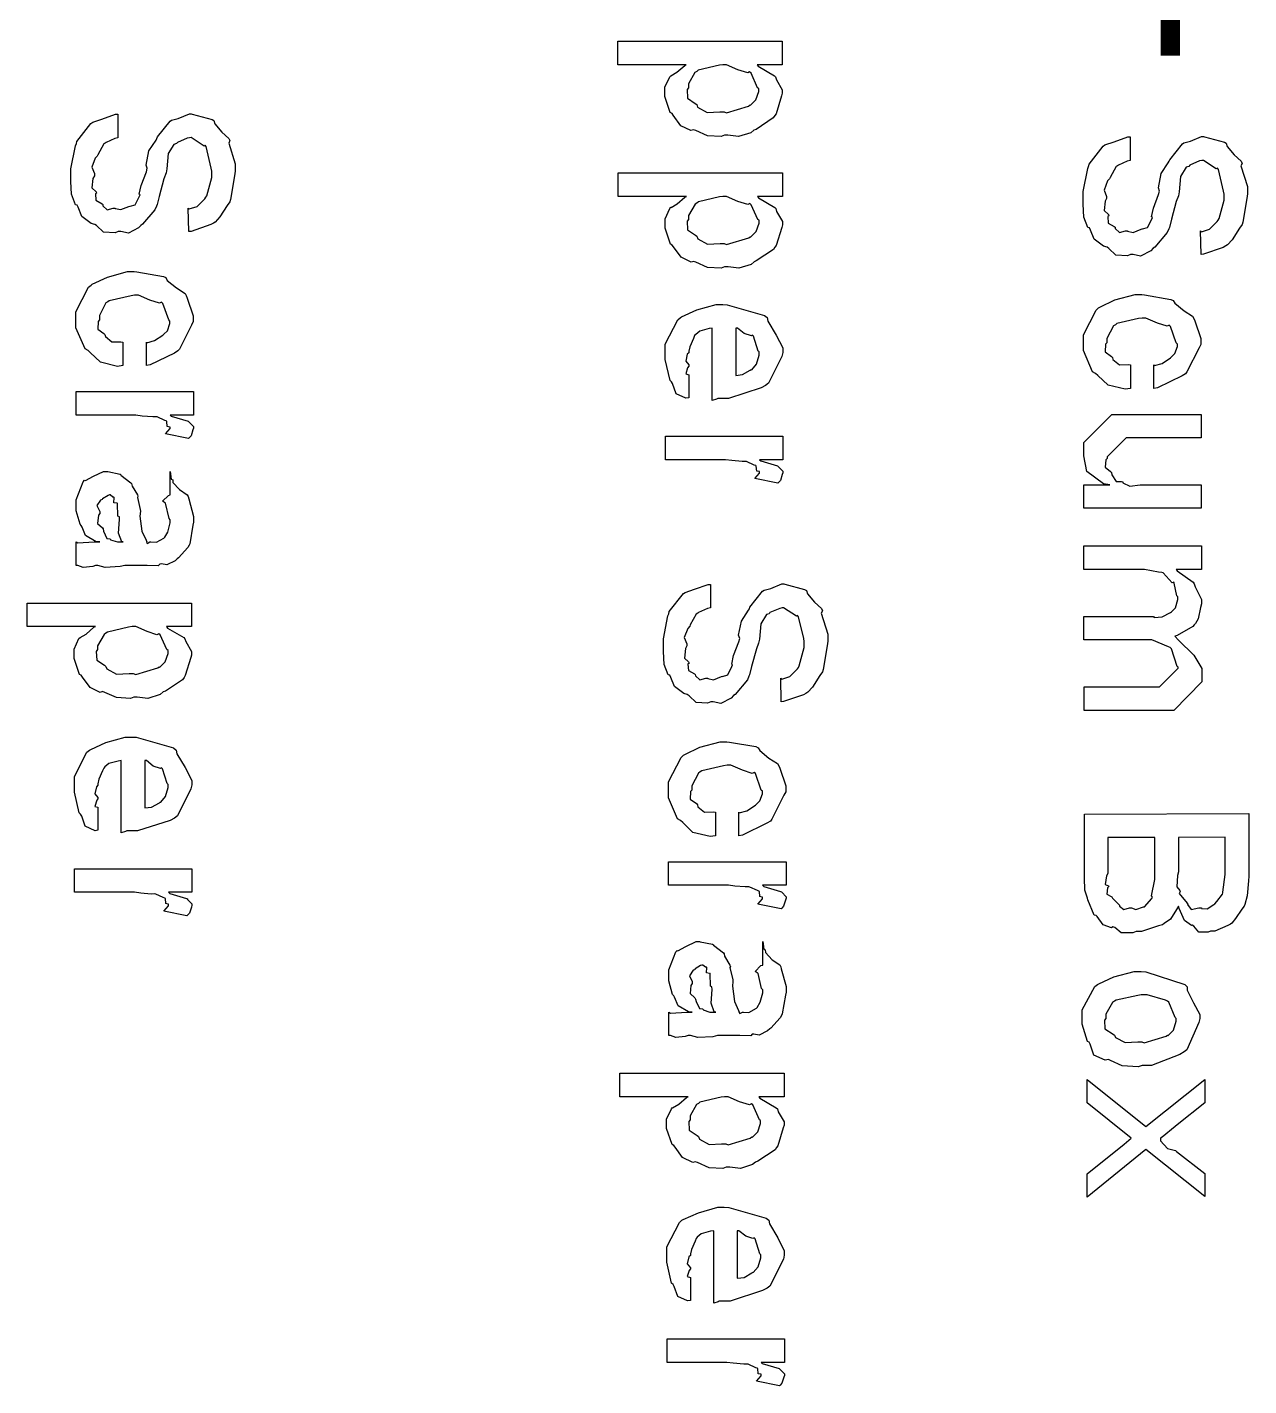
# Model space of a CAD drawing. Extents: x 0.1 to 11.6, y 0.3 to 16.2.
# Drawn here: x 8.013 to 8.646, y 8.413 to 9.116 of the extents above; entities that cross this region are included whole.
import ezdxf

# ---------------------------------------------------------------- set-up
doc = ezdxf.new("R2010")
doc.units = 0
doc.header["$MEASUREMENT"] = 0

msp = doc.modelspace()

# ---------------------------------------------------------------- linework, layer by layer
at = {"color": 0, "const_width": 0.01}
msp.add_lwpolyline([(8.60499, 9.23503), (8.60499, 9.10167)], dxfattribs=at)
at = {"color": 0}
for points in [[(8.31917, 9.10906), (8.40424, 9.10906), (8.40424, 9.0969), (8.39122, 9.0969), (8.39176, 9.09614), (8.40022, 9.09119), (8.40076, 9.0906), (8.40121, 9.08914), (8.40424, 9.08393), (8.40424, 9.08214), (8.40381, 9.08083), (8.40099, 9.0715), (8.40033, 9.07064), (8.39957, 9.06939), (8.39068, 9.06347), (8.38949, 9.06304), (8.38797, 9.06174), (8.38162, 9.05974), (8.37608, 9.06044), (8.37429, 9.06044), (8.37256, 9.05974), (8.36546, 9.06011), (8.35943, 9.06282), (8.35824, 9.06326), (8.35699, 9.06282), (8.35172, 9.06537), (8.34782, 9.07081), (8.34717, 9.07172), (8.34625, 9.07215), (8.34347, 9.08046), (8.34347, 9.08322), (8.34347, 9.08524), (8.34597, 9.09065), (8.34651, 9.09125), (8.34657, 9.09119), (8.34972, 9.09299), (8.35374, 9.09657), (8.35454, 9.0969), (8.31917, 9.0969), (8.31917, 9.10906)], [(8.37343, 9.0969), (8.37169, 9.09662), (8.36068, 9.09403), (8.35997, 9.09343), (8.359, 9.09289), (8.35562, 9.08697), (8.35562, 9.08496), (8.35493, 9.0841), (8.35514, 9.07954), (8.35921, 9.07687), (8.35997, 9.07628), (8.3604, 9.07497), (8.3654, 9.07221), (8.3719, 9.0726), (8.37408, 9.0726), (8.37532, 9.07206), (8.38678, 9.07553), (8.38753, 9.07607), (8.38786, 9.0759), (8.39063, 9.07867), (8.39208, 9.08307), (8.39208, 9.08453), (8.39149, 9.08496), (8.38807, 9.09261), (8.38732, 9.09321), (8.38633, 9.09272), (8.38118, 9.09429), (8.37532, 9.0969), (8.37343, 9.0969)], [(8.06039, 9.07129), (8.06039, 9.05914), (8.05886, 9.05876), (8.05431, 9.05669), (8.05388, 9.05632), (8.05311, 9.05593), (8.04997, 9.05035), (8.04975, 9.04958), (8.04867, 9.0485), (8.04688, 9.04383), (8.04824, 9.04053), (8.04824, 9.03939), (8.04747, 9.03808), (8.04693, 9.03315), (8.0491, 9.03114), (8.04932, 9.03049), (8.04878, 9.03006), (8.04899, 9.02675), (8.05219, 9.02496), (8.05257, 9.02463), (8.05263, 9.02393), (8.0549, 9.02186), (8.058, 9.02268), (8.05908, 9.02268), (8.05908, 9.02257), (8.06196, 9.02192), (8.06614, 9.0236), (8.06668, 9.02376), (8.06674, 9.02365), (8.06933, 9.02447), (8.07156, 9.02881), (8.07189, 9.02963), (8.0714, 9.03), (8.07243, 9.0344), (8.07514, 9.04156), (8.07557, 9.04329), (8.07497, 9.04497), (8.0765, 9.05231), (8.08014, 9.05794), (8.08057, 9.05871), (8.08083, 9.05951), (8.0874, 9.06771), (8.08817, 9.06825), (8.08817, 9.06825), (8.09164, 9.06907), (8.09739, 9.0715), (8.09836, 9.0715), (8.09885, 9.07135), (8.10915, 9.06862), (8.11008, 9.06803), (8.11057, 9.0664), (8.11426, 9.06207), (8.11783, 9.05876), (8.11833, 9.05761), (8.11774, 9.05632), (8.12115, 9.04557), (8.12115, 9.04199), (8.12099, 9.04047), (8.11876, 9.02713), (8.11833, 9.02593), (8.11697, 9.02404), (8.11317, 9.01812), (8.11079, 9.01551), (8.10986, 9.01486), (8.10856, 9.01417), (8.09825, 9.01064), (8.09706, 9.01053), (8.09685, 9.02268), (8.09733, 9.02225), (8.10146, 9.02354), (8.10542, 9.02756), (8.10596, 9.02832), (8.10639, 9.02908), (8.109, 9.03863), (8.109, 9.04178), (8.10867, 9.04329), (8.10607, 9.05453), (8.10553, 9.05524), (8.10499, 9.05479), (8.09825, 9.05919), (8.0975, 9.05914), (8.09631, 9.05886), (8.09119, 9.05664), (8.09076, 9.0561), (8.08942, 9.05567), (8.08643, 9.05089), (8.08578, 9.04297), (8.08535, 9.0409), (8.08425, 9.03793), (8.08171, 9.02875), (8.08068, 9.02453), (8.08035, 9.02376), (8.07958, 9.02186), (8.07314, 9.01432), (8.07232, 9.01378), (8.07107, 9.01243), (8.06581, 9.00965), (8.0619, 9.01053), (8.0606, 9.01053), (8.05897, 9.00982), (8.05296, 9.01019), (8.04937, 9.01363), (8.04844, 9.01421), (8.0466, 9.01476), (8.04178, 9.01844), (8.03987, 9.02311), (8.03933, 9.02419), (8.03851, 9.02447), (8.03646, 9.02985), (8.03608, 9.03651), (8.03608, 9.03874), (8.03608, 9.04308), (8.03842, 9.05496), (8.0389, 9.0561), (8.03911, 9.05724), (8.04639, 9.06651), (8.04736, 9.06717), (8.04736, 9.06717), (8.05208, 9.06874), (8.05919, 9.07129), (8.06039, 9.07129)], [(8.58425, 9.05951), (8.58425, 9.04736), (8.58274, 9.04699), (8.57818, 9.04492), (8.57775, 9.04454), (8.57699, 9.04417), (8.57383, 9.03857), (8.57363, 9.03782), (8.57254, 9.03674), (8.57075, 9.03207), (8.5721, 9.02875), (8.5721, 9.02761), (8.57135, 9.02632), (8.57081, 9.02138), (8.57297, 9.01938), (8.57319, 9.01872), (8.57264, 9.01829), (8.57286, 9.01497), (8.57607, 9.01318), (8.57644, 9.01286), (8.5765, 9.01215), (8.57878, 9.0101), (8.58188, 9.0109), (8.58296, 9.0109), (8.58296, 9.01079), (8.58583, 9.01015), (8.59, 9.01183), (8.59056, 9.01199), (8.5906, 9.01189), (8.59321, 9.01269), (8.59543, 9.01704), (8.59576, 9.01785), (8.59526, 9.01824), (8.59631, 9.02263), (8.59901, 9.02979), (8.59944, 9.03153), (8.59885, 9.03321), (8.60037, 9.04053), (8.604, 9.04617), (8.60444, 9.04693), (8.60471, 9.04775), (8.61128, 9.05593), (8.61203, 9.05647), (8.61203, 9.05647), (8.6155, 9.05729), (8.62125, 9.05974), (8.62224, 9.05974), (8.62272, 9.05957), (8.63303, 9.05686), (8.63396, 9.05626), (8.63444, 9.05464), (8.63813, 9.05029), (8.64171, 9.04699), (8.64219, 9.04585), (8.6416, 9.04454), (8.64501, 9.03381), (8.64501, 9.03022), (8.64486, 9.02869), (8.64262, 9.01536), (8.64219, 9.01417), (8.64085, 9.01226), (8.63704, 9.00635), (8.63465, 9.00375), (8.63374, 9.0031), (8.63243, 9.00239), (8.62213, 8.99886), (8.62093, 8.99875), (8.62071, 9.0109), (8.62121, 9.01047), (8.62532, 9.01178), (8.62929, 9.01579), (8.62983, 9.01654), (8.63026, 9.01731), (8.63286, 9.02686), (8.63286, 9.03), (8.63254, 9.03153), (8.62994, 9.04275), (8.62939, 9.04346), (8.62885, 9.04303), (8.62213, 9.04742), (8.62136, 9.04736), (8.62017, 9.0471), (8.61507, 9.04488), (8.61464, 9.04432), (8.61328, 9.04389), (8.61029, 9.03911), (8.60964, 9.03119), (8.60921, 9.02914), (8.60812, 9.02615), (8.60558, 9.01699), (8.60454, 9.01275), (8.60422, 9.01199), (8.60346, 9.0101), (8.597, 9.00256), (8.59619, 9.00201), (8.59494, 9.00065), (8.58968, 8.99789), (8.58578, 8.99875), (8.58447, 8.99875), (8.58285, 8.99804), (8.57682, 8.99843), (8.57324, 9.00185), (8.57232, 9.00244), (8.57047, 9.00299), (8.56565, 9.00667), (8.56375, 9.01135), (8.56321, 9.01243), (8.56239, 9.01269), (8.56033, 9.01807), (8.55994, 9.02474), (8.55994, 9.02696), (8.55994, 9.03131), (8.56228, 9.04318), (8.56278, 9.04432), (8.56299, 9.04546), (8.57026, 9.05474), (8.57124, 9.05539), (8.57124, 9.05539), (8.57596, 9.05697), (8.58306, 9.05951), (8.58425, 9.05951)], [(8.31928, 9.0409), (8.40435, 9.0409), (8.40435, 9.02875), (8.39133, 9.02875), (8.39188, 9.028), (8.40033, 9.02306), (8.40087, 9.02246), (8.40132, 9.021), (8.40435, 9.01579), (8.40435, 9.014), (8.40392, 9.01269), (8.4011, 9.00336), (8.40044, 9.0025), (8.39968, 9.00125), (8.39079, 8.99533), (8.3896, 8.9949), (8.38807, 8.9936), (8.38172, 8.9916), (8.37619, 8.99229), (8.3744, 8.99229), (8.37267, 8.99158), (8.36556, 8.99197), (8.35954, 8.99468), (8.35835, 8.99511), (8.3571, 8.99468), (8.35183, 8.99724), (8.34793, 9.00265), (8.34728, 9.00358), (8.34636, 9.00401), (8.34358, 9.01232), (8.34358, 9.01508), (8.34358, 9.01708), (8.34608, 9.02251), (8.34662, 9.02311), (8.34668, 9.02306), (8.34983, 9.02485), (8.35385, 9.02843), (8.35465, 9.02875), (8.31928, 9.02875), (8.31928, 9.0409)], [(8.37354, 9.02875), (8.37181, 9.02849), (8.36079, 9.02587), (8.36008, 9.02528), (8.35911, 9.02474), (8.35574, 9.01882), (8.35574, 9.01682), (8.35504, 9.01594), (8.35525, 9.01139), (8.35932, 9.00874), (8.36008, 9.00814), (8.36051, 9.00683), (8.3655, 9.00407), (8.37201, 9.00444), (8.37419, 9.00444), (8.37543, 9.0039), (8.38689, 9.00738), (8.38764, 9.00792), (8.38797, 9.00776), (8.39074, 9.01053), (8.39219, 9.01492), (8.39219, 9.01639), (8.3916, 9.01682), (8.38818, 9.02447), (8.38743, 9.02507), (8.38644, 9.02458), (8.38129, 9.02615), (8.37543, 9.02875), (8.37354, 9.02875)], [(8.06299, 8.95335), (8.06299, 8.94119), (8.06022, 8.94075), (8.05137, 8.94288), (8.04606, 8.94797), (8.04497, 8.949), (8.0434, 8.94987), (8.03868, 8.96078), (8.03868, 8.96442), (8.03868, 8.96903), (8.04519, 8.98172), (8.0465, 8.98286), (8.04715, 8.98329), (8.05496, 8.98699), (8.06537, 8.98981), (8.06885, 8.98981), (8.07021, 8.98969), (8.08393, 8.98731), (8.08513, 8.98676), (8.08589, 8.98525), (8.09071, 8.98139), (8.09517, 8.97851), (8.09576, 8.97743), (8.09625, 8.97613), (8.09944, 8.96701), (8.09944, 8.96397), (8.09847, 8.96213), (8.09224, 8.94976), (8.09142, 8.94879), (8.08968, 8.94765), (8.07704, 8.94151), (8.07514, 8.94119), (8.07514, 8.95335), (8.07536, 8.95301), (8.07932, 8.9541), (8.08371, 8.95697), (8.08425, 8.95747), (8.08425, 8.95747), (8.086, 8.95921), (8.08729, 8.96294), (8.08729, 8.96419), (8.08669, 8.96485), (8.08365, 8.97331), (8.08296, 8.97396), (8.08197, 8.97347), (8.07693, 8.97504), (8.07101, 8.97765), (8.06907, 8.97765), (8.06722, 8.97737), (8.05588, 8.97478), (8.05518, 8.97418), (8.05419, 8.97364), (8.05083, 8.96707), (8.05083, 8.96485), (8.05013, 8.96408), (8.04997, 8.96013), (8.05317, 8.95779), (8.05365, 8.95725), (8.05393, 8.95617), (8.05735, 8.95344), (8.0619, 8.9535), (8.06299, 8.95335)], [(8.58442, 8.94151), (8.58442, 8.92936), (8.58165, 8.92893), (8.57281, 8.93104), (8.56749, 8.93614), (8.5664, 8.93718), (8.56483, 8.93804), (8.56011, 8.94894), (8.56011, 8.95258), (8.56011, 8.95719), (8.56663, 8.96989), (8.56793, 8.97103), (8.56857, 8.97146), (8.57639, 8.97515), (8.58681, 8.97797), (8.59028, 8.97797), (8.59164, 8.97786), (8.60536, 8.97547), (8.60656, 8.97493), (8.60732, 8.97342), (8.61214, 8.96957), (8.6166, 8.96669), (8.61719, 8.9656), (8.61768, 8.96431), (8.62088, 8.95518), (8.62088, 8.95215), (8.6199, 8.95031), (8.61367, 8.93793), (8.61285, 8.93696), (8.61111, 8.93582), (8.59847, 8.92969), (8.59657, 8.92936), (8.59657, 8.94151), (8.59679, 8.94119), (8.60075, 8.94228), (8.60514, 8.94515), (8.60568, 8.94564), (8.60568, 8.94564), (8.60742, 8.94738), (8.60872, 8.95111), (8.60872, 8.95236), (8.60812, 8.95301), (8.60508, 8.96149), (8.60439, 8.96213), (8.6034, 8.96164), (8.59836, 8.96322), (8.59244, 8.96582), (8.5905, 8.96582), (8.58865, 8.96556), (8.57731, 8.96294), (8.57661, 8.96235), (8.57563, 8.96181), (8.57226, 8.95524), (8.57226, 8.95301), (8.57156, 8.95225), (8.5714, 8.94829), (8.5746, 8.94596), (8.57508, 8.94542), (8.57536, 8.94433), (8.57878, 8.94163), (8.58333, 8.94168), (8.58442, 8.94151)], [(8.35585, 8.93631), (8.35585, 8.92458), (8.35439, 8.92432), (8.34928, 8.92665), (8.3475, 8.93186), (8.34694, 8.93283), (8.34614, 8.93354), (8.34369, 8.94428), (8.34369, 8.94781), (8.34369, 8.95236), (8.35021, 8.96496), (8.35151, 8.96604), (8.35215, 8.96642), (8.35997, 8.97), (8.37007, 8.97276), (8.37343, 8.97276), (8.37576, 8.97265), (8.39507, 8.96718), (8.39643, 8.96604), (8.39681, 8.96414), (8.40104, 8.95697), (8.40446, 8.95031), (8.40446, 8.94803), (8.40403, 8.94592), (8.39703, 8.93201), (8.39556, 8.93088), (8.39324, 8.92964), (8.37642, 8.92415), (8.37082, 8.92415), (8.37017, 8.92383), (8.368, 8.92313), (8.368, 8.92415), (8.368, 8.92415), (8.368, 8.96061), (8.36632, 8.96035), (8.36149, 8.95904), (8.35943, 8.95731), (8.35889, 8.95671), (8.35835, 8.95524), (8.35639, 8.95096), (8.35585, 8.94863), (8.35585, 8.94781), (8.35508, 8.94706), (8.35428, 8.94347), (8.35585, 8.94151), (8.35585, 8.94086), (8.35525, 8.94006), (8.35428, 8.9369), (8.35585, 8.93647), (8.35585, 8.93631)], [(8.38015, 8.96061), (8.38015, 8.93631), (8.38021, 8.93614), (8.38362, 8.93653), (8.38769, 8.93881), (8.38818, 8.93913), (8.3884, 8.93901), (8.39089, 8.94194), (8.39231, 8.94667), (8.39231, 8.94824), (8.39171, 8.94874), (8.38937, 8.95638), (8.38883, 8.95693), (8.38824, 8.95654), (8.38456, 8.95779), (8.38103, 8.96056), (8.38015, 8.96061)], [(8.03879, 8.92774), (8.09956, 8.92774), (8.09956, 8.91558), (8.0874, 8.91558), (8.08806, 8.91499), (8.09674, 8.91237), (8.09717, 8.91211), (8.09733, 8.91189), (8.09956, 8.90961), (8.09956, 8.90886), (8.09924, 8.90788), (8.09825, 8.90479), (8.09728, 8.90375), (8.09694, 8.90343), (8.08501, 8.90582), (8.08501, 8.90582), (8.0874, 8.90858), (8.0874, 8.9095), (8.08724, 8.9094), (8.08599, 8.90972), (8.08578, 8.91232), (8.08544, 8.91254), (8.08469, 8.91276), (8.08078, 8.91461), (8.08024, 8.91471), (8.07844, 8.91465), (8.07303, 8.9151), (8.06976, 8.91558), (8.06874, 8.91558), (8.03879, 8.91558), (8.03879, 8.92774)], [(8.56022, 8.8795), (8.57368, 8.8795), (8.57053, 8.87999), (8.5619, 8.88633), (8.56022, 8.89442), (8.56022, 8.89708), (8.56022, 8.90142), (8.57476, 8.91596), (8.5841, 8.91596), (8.62099, 8.91596), (8.62099, 8.90381), (8.59017, 8.90381), (8.58214, 8.90381), (8.57238, 8.89404), (8.57238, 8.89318), (8.57167, 8.89242), (8.57135, 8.88857), (8.57417, 8.88639), (8.57454, 8.88579), (8.57476, 8.8846), (8.57699, 8.88124), (8.57975, 8.88124), (8.5804, 8.88103), (8.5804, 8.88043), (8.58415, 8.87885), (8.58946, 8.8795), (8.59125, 8.8795), (8.62099, 8.8795), (8.62099, 8.86735), (8.56022, 8.86735), (8.56022, 8.8795)], [(8.34381, 8.90463), (8.40457, 8.90463), (8.40457, 8.89247), (8.39242, 8.89247), (8.39307, 8.89188), (8.40175, 8.88926), (8.40218, 8.889), (8.40235, 8.88878), (8.40457, 8.8865), (8.40457, 8.88574), (8.40424, 8.88476), (8.40326, 8.88168), (8.40229, 8.88064), (8.40196, 8.88032), (8.39003, 8.88271), (8.39003, 8.88271), (8.39242, 8.88547), (8.39242, 8.88639), (8.39225, 8.88629), (8.391, 8.88661), (8.39079, 8.88921), (8.39046, 8.88943), (8.38971, 8.88965), (8.38579, 8.8915), (8.38525, 8.8916), (8.38346, 8.89154), (8.37804, 8.89199), (8.37478, 8.89247), (8.37375, 8.89247), (8.34381, 8.89247), (8.34381, 8.90463)], [(8.051, 8.84993), (8.0491, 8.85004), (8.04368, 8.85319), (8.04189, 8.85764), (8.04144, 8.8584), (8.04081, 8.85906), (8.03885, 8.86606), (8.03885, 8.86838), (8.03885, 8.87175), (8.04243, 8.88107), (8.04318, 8.88183), (8.04357, 8.88168), (8.04775, 8.8839), (8.05296, 8.88639), (8.05469, 8.88639), (8.05518, 8.88629), (8.06153, 8.88499), (8.06207, 8.88465), (8.06196, 8.88456), (8.06717, 8.88058), (8.06749, 8.8801), (8.06776, 8.87885), (8.07053, 8.87424), (8.07075, 8.87358), (8.07047, 8.87294), (8.07194, 8.86664), (8.07206, 8.86578), (8.07178, 8.86328), (8.07281, 8.85542), (8.07497, 8.85081), (8.07531, 8.84993), (8.07519, 8.84987), (8.07557, 8.84913), (8.07699, 8.84993), (8.07747, 8.84993), (8.07747, 8.84993), (8.08035, 8.84972), (8.08425, 8.85194), (8.08464, 8.85232), (8.08464, 8.85232), (8.08621, 8.85499), (8.08746, 8.85986), (8.08746, 8.86143), (8.08686, 8.86208), (8.08507, 8.8699), (8.08464, 8.87033), (8.08453, 8.87028), (8.0835, 8.87099), (8.08653, 8.87403), (8.08746, 8.87424), (8.08746, 8.88639), (8.08746, 8.88639), (8.08806, 8.88249), (8.08876, 8.88206), (8.08892, 8.88075), (8.09229, 8.87701), (8.09631, 8.87435), (8.09679, 8.87338), (8.09706, 8.87224), (8.09961, 8.86317), (8.09961, 8.86014), (8.09918, 8.85867), (8.0976, 8.84896), (8.09722, 8.84819), (8.09657, 8.847), (8.09175, 8.84164), (8.09115, 8.84125), (8.08996, 8.84022), (8.08567, 8.838), (8.0829, 8.83854), (8.08203, 8.83843), (8.08132, 8.83757), (8.07563, 8.83778), (8.07379, 8.83778), (8.06401, 8.83778), (8.06158, 8.83713), (8.05382, 8.83675), (8.05008, 8.83778), (8.04883, 8.83778), (8.04736, 8.83718), (8.04243, 8.83675), (8.03971, 8.83778), (8.03885, 8.83778), (8.03885, 8.84993), (8.03971, 8.84939), (8.04818, 8.84993), (8.051, 8.84993)], [(8.06315, 8.84993), (8.06239, 8.85004), (8.06076, 8.85454), (8.06131, 8.86154), (8.06119, 8.86296), (8.06039, 8.86328), (8.06022, 8.86979), (8.06011, 8.87011), (8.0599, 8.86996), (8.05838, 8.87022), (8.05854, 8.87299), (8.05838, 8.87315), (8.05778, 8.87315), (8.05643, 8.87424), (8.05599, 8.87424), (8.05533, 8.87397), (8.05251, 8.87229), (8.05231, 8.87185), (8.05143, 8.87158), (8.04958, 8.86876), (8.051, 8.86572), (8.051, 8.86469), (8.05029, 8.86372), (8.04986, 8.85949), (8.0524, 8.85726), (8.05274, 8.85667), (8.05296, 8.85542), (8.05469, 8.85178), (8.05632, 8.85157), (8.05664, 8.85124), (8.05658, 8.85107), (8.06017, 8.84993), (8.06142, 8.84993), (8.06315, 8.84993)], [(8.56033, 8.84782), (8.6211, 8.84782), (8.6211, 8.83567), (8.60807, 8.83567), (8.60851, 8.8349), (8.61681, 8.82904), (8.6174, 8.82829), (8.61789, 8.82671), (8.6211, 8.8201), (8.6211, 8.81788), (8.62071, 8.81597), (8.61947, 8.81017), (8.618, 8.80772), (8.6174, 8.80703), (8.61669, 8.80615), (8.60851, 8.80149), (8.60742, 8.80117), (8.60926, 8.79904), (8.61714, 8.79139), (8.62131, 8.7844), (8.62131, 8.78207), (8.62131, 8.77751), (8.60678, 8.76275), (8.60135, 8.76275), (8.56054, 8.76275), (8.56054, 8.7749), (8.59549, 8.7749), (8.59939, 8.7749), (8.60915, 8.78467), (8.60915, 8.7851), (8.60856, 8.78543), (8.60568, 8.79465), (8.60504, 8.79531), (8.60411, 8.79557), (8.59549, 8.79921), (8.59267, 8.79921), (8.56033, 8.79921), (8.56033, 8.81136), (8.59636, 8.81136), (8.59668, 8.81088), (8.60075, 8.81114), (8.60514, 8.81337), (8.60568, 8.81375), (8.60568, 8.81375), (8.60764, 8.81575), (8.60894, 8.82015), (8.60894, 8.82156), (8.60835, 8.822), (8.6071, 8.82861), (8.60678, 8.82915), (8.60601, 8.82883), (8.60135, 8.83393), (8.60069, 8.83415), (8.59896, 8.83425), (8.59164, 8.83567), (8.58919, 8.83567), (8.56033, 8.83567), (8.56033, 8.84782)], [(8.36703, 8.82796), (8.36703, 8.81581), (8.3655, 8.81543), (8.36094, 8.81337), (8.36051, 8.81299), (8.35975, 8.81261), (8.35661, 8.80701), (8.35639, 8.80626), (8.35531, 8.80518), (8.35351, 8.80051), (8.35488, 8.79719), (8.35488, 8.79606), (8.35411, 8.79476), (8.35357, 8.78982), (8.35574, 8.78782), (8.35596, 8.78717), (8.35542, 8.78674), (8.35562, 8.78342), (8.35883, 8.78162), (8.35921, 8.78131), (8.35926, 8.7806), (8.36154, 8.77854), (8.36464, 8.77935), (8.36572, 8.77935), (8.36572, 8.77924), (8.3686, 8.7786), (8.37278, 8.78028), (8.37332, 8.78043), (8.37338, 8.78033), (8.37597, 8.78114), (8.37819, 8.78549), (8.37853, 8.78629), (8.37804, 8.78668), (8.37907, 8.79107), (8.38178, 8.79824), (8.38222, 8.79997), (8.38162, 8.80165), (8.38314, 8.80897), (8.38678, 8.81461), (8.38721, 8.81537), (8.38747, 8.81619), (8.39404, 8.82437), (8.39481, 8.82493), (8.39481, 8.82493), (8.39828, 8.82574), (8.40403, 8.82818), (8.405, 8.82818), (8.40549, 8.82801), (8.41581, 8.82531), (8.41672, 8.82471), (8.41721, 8.82308), (8.4209, 8.81874), (8.42449, 8.81543), (8.42497, 8.81429), (8.42437, 8.81299), (8.42779, 8.80225), (8.42779, 8.79867), (8.42763, 8.79715), (8.4254, 8.78381), (8.42497, 8.78261), (8.42361, 8.78071), (8.41982, 8.77479), (8.41743, 8.77219), (8.4165, 8.77154), (8.41521, 8.77083), (8.40489, 8.76731), (8.40369, 8.76719), (8.40349, 8.77935), (8.40397, 8.77892), (8.4081, 8.78022), (8.41206, 8.78424), (8.4126, 8.785), (8.41303, 8.78575), (8.41564, 8.79531), (8.41564, 8.79844), (8.41531, 8.79997), (8.41271, 8.81119), (8.41217, 8.8119), (8.41163, 8.81147), (8.40489, 8.81586), (8.40414, 8.81581), (8.40294, 8.81554), (8.39785, 8.81332), (8.3974, 8.81278), (8.39606, 8.81233), (8.39307, 8.80757), (8.39242, 8.79964), (8.39199, 8.79758), (8.3909, 8.7946), (8.38835, 8.78543), (8.38732, 8.78119), (8.38699, 8.78043), (8.38624, 8.77854), (8.37978, 8.771), (8.37896, 8.77046), (8.37771, 8.7691), (8.37244, 8.76633), (8.36854, 8.76719), (8.36724, 8.76719), (8.36561, 8.7665), (8.3596, 8.76688), (8.35601, 8.77029), (8.35508, 8.77089), (8.35325, 8.77143), (8.34842, 8.77513), (8.34651, 8.77979), (8.34597, 8.78088), (8.34517, 8.78114), (8.3431, 8.78651), (8.34272, 8.79318), (8.34272, 8.79542), (8.34272, 8.79975), (8.34506, 8.81164), (8.34554, 8.81278), (8.34576, 8.81392), (8.35303, 8.82318), (8.354, 8.82383), (8.354, 8.82383), (8.35872, 8.82542), (8.36583, 8.82796), (8.36703, 8.82796)], [(8.01346, 8.81825), (8.09853, 8.81825), (8.09853, 8.8061), (8.0855, 8.8061), (8.08604, 8.80533), (8.09451, 8.8004), (8.09506, 8.79981), (8.09549, 8.79833), (8.09853, 8.79314), (8.09853, 8.79135), (8.0981, 8.79004), (8.09526, 8.78071), (8.09462, 8.77983), (8.09386, 8.7786), (8.08496, 8.77268), (8.08376, 8.77225), (8.08225, 8.77094), (8.0759, 8.76893), (8.07036, 8.76964), (8.06858, 8.76964), (8.06685, 8.76893), (8.05974, 8.76932), (8.05371, 8.77203), (8.05251, 8.77246), (8.05126, 8.77203), (8.04601, 8.77458), (8.0421, 8.78), (8.04144, 8.78093), (8.04053, 8.78136), (8.03776, 8.78967), (8.03776, 8.79243), (8.03776, 8.79443), (8.04025, 8.79986), (8.04081, 8.80046), (8.04085, 8.8004), (8.044, 8.80219), (8.04801, 8.80578), (8.04883, 8.8061), (8.01346, 8.8061), (8.01346, 8.81825)], [(8.06771, 8.8061), (8.06597, 8.80583), (8.05496, 8.80322), (8.05425, 8.80263), (8.05328, 8.80208), (8.04992, 8.79617), (8.04992, 8.79417), (8.04921, 8.79329), (8.04943, 8.78874), (8.0535, 8.78608), (8.05425, 8.78549), (8.05469, 8.78418), (8.05968, 8.78142), (8.06619, 8.78179), (8.06836, 8.78179), (8.06961, 8.78125), (8.08106, 8.78472), (8.08182, 8.78526), (8.08214, 8.7851), (8.0849, 8.78787), (8.08637, 8.79226), (8.08637, 8.79372), (8.08578, 8.79417), (8.08236, 8.80182), (8.0816, 8.8024), (8.08062, 8.80192), (8.07547, 8.8035), (8.06961, 8.8061), (8.06771, 8.8061)], [(8.05003, 8.71246), (8.05003, 8.70074), (8.04856, 8.70047), (8.04346, 8.70281), (8.04167, 8.70801), (8.04113, 8.70899), (8.04031, 8.70969), (8.03787, 8.72043), (8.03787, 8.72396), (8.03787, 8.72851), (8.04438, 8.7411), (8.04568, 8.74219), (8.04633, 8.74257), (8.05415, 8.74615), (8.06424, 8.74892), (8.0676, 8.74892), (8.06993, 8.74881), (8.08925, 8.74333), (8.0906, 8.74219), (8.09099, 8.74029), (8.09521, 8.73312), (8.09864, 8.72646), (8.09864, 8.72418), (8.09819, 8.72206), (8.09121, 8.70817), (8.08974, 8.70703), (8.0874, 8.70578), (8.07058, 8.70031), (8.065, 8.70031), (8.06435, 8.69997), (8.06218, 8.69928), (8.06218, 8.70031), (8.06218, 8.70031), (8.06218, 8.73676), (8.06049, 8.73649), (8.05567, 8.73519), (8.0536, 8.73346), (8.05306, 8.73286), (8.05251, 8.73139), (8.05057, 8.72711), (8.05003, 8.72478), (8.05003, 8.72396), (8.04926, 8.72319), (8.04844, 8.71962), (8.05003, 8.71767), (8.05003, 8.71701), (8.04943, 8.71619), (8.04844, 8.71306), (8.05003, 8.71263), (8.05003, 8.71246)], [(8.36962, 8.71001), (8.36962, 8.69786), (8.36686, 8.69743), (8.35801, 8.69954), (8.35271, 8.70464), (8.35163, 8.70568), (8.35004, 8.70654), (8.34532, 8.71744), (8.34532, 8.72108), (8.34532, 8.72569), (8.35183, 8.73839), (8.35314, 8.73953), (8.35379, 8.73996), (8.3616, 8.74365), (8.37201, 8.74647), (8.37549, 8.74647), (8.37685, 8.74636), (8.39057, 8.74397), (8.39176, 8.74343), (8.39253, 8.74192), (8.39735, 8.73807), (8.40181, 8.73519), (8.4024, 8.73411), (8.40289, 8.73281), (8.40608, 8.72369), (8.40608, 8.72065), (8.40511, 8.71881), (8.39887, 8.70643), (8.39806, 8.70546), (8.39632, 8.70432), (8.38368, 8.69819), (8.38178, 8.69786), (8.38178, 8.71001), (8.382, 8.70969), (8.38596, 8.71078), (8.39036, 8.71365), (8.3909, 8.71414), (8.3909, 8.71414), (8.39264, 8.71588), (8.39393, 8.71962), (8.39393, 8.72086), (8.39333, 8.72151), (8.39031, 8.72999), (8.3896, 8.73064), (8.38863, 8.73014), (8.38357, 8.73172), (8.37765, 8.73432), (8.37571, 8.73432), (8.37386, 8.73406), (8.36253, 8.73144), (8.36182, 8.73085), (8.36085, 8.73031), (8.35747, 8.72374), (8.35747, 8.72151), (8.35678, 8.72076), (8.35661, 8.71679), (8.35981, 8.71446), (8.36029, 8.71392), (8.36057, 8.71283), (8.36399, 8.71013), (8.36854, 8.71018), (8.36962, 8.71001)], [(8.07433, 8.73676), (8.07433, 8.71246), (8.07437, 8.71229), (8.07781, 8.71268), (8.08188, 8.71496), (8.08236, 8.71528), (8.08257, 8.71517), (8.08507, 8.7181), (8.08649, 8.72282), (8.08649, 8.72439), (8.08589, 8.72487), (8.08356, 8.73253), (8.08301, 8.73307), (8.08242, 8.73269), (8.07872, 8.73394), (8.07519, 8.73671), (8.07433, 8.73676)], [(8.5606, 8.7091), (8.64567, 8.70931), (8.64567, 8.67697), (8.64551, 8.67449), (8.64481, 8.66683), (8.64367, 8.66233), (8.64328, 8.66135), (8.64204, 8.65989), (8.63872, 8.65494), (8.63687, 8.65256), (8.63613, 8.65201), (8.63476, 8.65142), (8.6281, 8.64854), (8.62592, 8.64854), (8.62468, 8.64789), (8.61979, 8.64789), (8.61714, 8.65104), (8.61638, 8.65158), (8.61604, 8.65136), (8.61236, 8.65397), (8.60965, 8.66026), (8.60921, 8.66135), (8.60829, 8.65961), (8.60514, 8.65463), (8.60194, 8.65235), (8.60097, 8.65181), (8.5989, 8.65126), (8.59017, 8.64833), (8.58729, 8.64833), (8.58556, 8.64768), (8.57954, 8.64768), (8.57628, 8.65033), (8.57536, 8.65072), (8.5746, 8.65022), (8.57036, 8.65181), (8.56722, 8.65603), (8.56668, 8.65657), (8.56565, 8.65679), (8.56233, 8.66461), (8.56213, 8.66547), (8.56213, 8.66547), (8.56076, 8.6696), (8.5606, 8.67611), (8.5606, 8.67828), (8.5606, 8.7091)], [(8.57275, 8.69694), (8.57275, 8.67828), (8.57206, 8.67708), (8.57129, 8.67264), (8.57308, 8.67188), (8.57319, 8.67156), (8.5726, 8.67096), (8.57226, 8.66769), (8.57471, 8.66629), (8.57493, 8.6659), (8.57514, 8.66553), (8.5784, 8.66228), (8.57883, 8.662), (8.57883, 8.6614), (8.58106, 8.65961), (8.58393, 8.66049), (8.5849, 8.66049), (8.5849, 8.66049), (8.58718, 8.65961), (8.59115, 8.66103), (8.59164, 8.66114), (8.59164, 8.66114), (8.59554, 8.66542), (8.59576, 8.66613), (8.59532, 8.66678), (8.59706, 8.67524), (8.59706, 8.67806), (8.59706, 8.69694), (8.57275, 8.69694)], [(8.60921, 8.69694), (8.60921, 8.67914), (8.60872, 8.67731), (8.6085, 8.67139), (8.60992, 8.66949), (8.61008, 8.66894), (8.60964, 8.66803), (8.61372, 8.66297), (8.61421, 8.66265), (8.61399, 8.66222), (8.61583, 8.65972), (8.61979, 8.66049), (8.62115, 8.66049), (8.62121, 8.66021), (8.62418, 8.6601), (8.62756, 8.66233), (8.6281, 8.66265), (8.6281, 8.66265), (8.62913, 8.66374), (8.632, 8.66769), (8.63222, 8.66829), (8.63222, 8.66872), (8.63351, 8.67785), (8.63351, 8.68089), (8.63351, 8.69715), (8.60921, 8.69694)], [(8.03797, 8.68078), (8.09874, 8.68078), (8.09874, 8.66862), (8.08658, 8.66862), (8.08724, 8.66803), (8.09592, 8.66542), (8.09636, 8.66515), (8.09651, 8.66493), (8.09874, 8.66265), (8.09874, 8.66189), (8.09842, 8.66092), (8.09744, 8.65782), (8.09646, 8.65679), (8.09614, 8.65647), (8.08421, 8.65886), (8.08421, 8.65886), (8.08658, 8.66163), (8.08658, 8.66254), (8.08643, 8.66243), (8.08518, 8.66276), (8.08496, 8.66536), (8.08464, 8.66558), (8.08388, 8.66581), (8.07997, 8.66764), (8.07943, 8.66775), (8.07764, 8.66769), (8.07221, 8.66812), (8.06896, 8.66862), (8.06793, 8.66862), (8.03797, 8.66862), (8.03797, 8.68078)], [(8.34543, 8.6844), (8.40619, 8.6844), (8.40619, 8.67225), (8.39404, 8.67225), (8.39469, 8.67165), (8.40338, 8.66906), (8.40381, 8.66878), (8.40397, 8.66857), (8.40619, 8.66629), (8.40619, 8.66553), (8.40588, 8.66456), (8.40489, 8.66146), (8.40392, 8.66043), (8.4036, 8.6601), (8.39165, 8.66249), (8.39165, 8.66249), (8.39404, 8.66525), (8.39404, 8.66618), (8.39388, 8.66607), (8.39264, 8.6664), (8.39242, 8.669), (8.3921, 8.66922), (8.39133, 8.66943), (8.38743, 8.67128), (8.38689, 8.67139), (8.3851, 8.67133), (8.37967, 8.67176), (8.37642, 8.67225), (8.37537, 8.67225), (8.34543, 8.67225), (8.34543, 8.6844)], [(8.35764, 8.60661), (8.35574, 8.60672), (8.35032, 8.60986), (8.34853, 8.61431), (8.3481, 8.61507), (8.34744, 8.61572), (8.34549, 8.62272), (8.34549, 8.62506), (8.34549, 8.62842), (8.34907, 8.63775), (8.34983, 8.63851), (8.35021, 8.63835), (8.35439, 8.64057), (8.3596, 8.64307), (8.36133, 8.64307), (8.36182, 8.64296), (8.36817, 8.64165), (8.36871, 8.64133), (8.3686, 8.64122), (8.37381, 8.63726), (8.37414, 8.63678), (8.3744, 8.63553), (8.37717, 8.63092), (8.37739, 8.63026), (8.37711, 8.62961), (8.37858, 8.62332), (8.37869, 8.62244), (8.37842, 8.61996), (8.37944, 8.61208), (8.38162, 8.60747), (8.38194, 8.60661), (8.38183, 8.60656), (8.38222, 8.60579), (8.38362, 8.60661), (8.38411, 8.60661), (8.38411, 8.60661), (8.38699, 8.60639), (8.3909, 8.60861), (8.39128, 8.609), (8.39128, 8.609), (8.39285, 8.61165), (8.3941, 8.61654), (8.3941, 8.61811), (8.3935, 8.61876), (8.39171, 8.62657), (8.39128, 8.62701), (8.39117, 8.62696), (8.39014, 8.62765), (8.39318, 8.63069), (8.3941, 8.63092), (8.3941, 8.64307), (8.3941, 8.64307), (8.39469, 8.63917), (8.3954, 8.63872), (8.39557, 8.63743), (8.39893, 8.63368), (8.40294, 8.63103), (8.40343, 8.63004), (8.40369, 8.6289), (8.40625, 8.61985), (8.40625, 8.61681), (8.40582, 8.61535), (8.40425, 8.60562), (8.40386, 8.60488), (8.40321, 8.60368), (8.39839, 8.59831), (8.39779, 8.59793), (8.3966, 8.5969), (8.39231, 8.59467), (8.38954, 8.59521), (8.38867, 8.59511), (8.38797, 8.59424), (8.38228, 8.59446), (8.38043, 8.59446), (8.37067, 8.59446), (8.36822, 8.59381), (8.36046, 8.59343), (8.35672, 8.59446), (8.35547, 8.59446), (8.354, 8.59386), (8.34907, 8.59343), (8.34636, 8.59446), (8.34549, 8.59446), (8.34549, 8.60661), (8.34636, 8.60607), (8.35482, 8.60661), (8.35764, 8.60661)], [(8.36979, 8.60661), (8.36903, 8.60672), (8.3674, 8.61122), (8.36794, 8.61822), (8.36783, 8.61962), (8.36703, 8.61996), (8.36686, 8.62647), (8.36675, 8.62679), (8.36654, 8.62663), (8.36501, 8.6269), (8.36518, 8.62967), (8.36501, 8.62983), (8.36442, 8.62983), (8.36307, 8.63092), (8.36263, 8.63092), (8.36199, 8.63064), (8.35915, 8.62896), (8.35894, 8.62853), (8.35807, 8.62825), (8.35622, 8.62543), (8.35764, 8.6224), (8.35764, 8.62136), (8.35693, 8.62039), (8.3565, 8.61615), (8.35906, 8.61393), (8.35938, 8.61333), (8.3596, 8.61208), (8.36133, 8.60846), (8.36296, 8.60824), (8.36328, 8.60792), (8.36322, 8.60775), (8.36681, 8.60661), (8.36806, 8.60661), (8.36979, 8.60661)], [(8.5899, 8.62761), (8.59233, 8.6275), (8.61247, 8.62093), (8.61376, 8.61957), (8.61376, 8.61789), (8.61703, 8.61133), (8.62028, 8.60531), (8.62028, 8.60331), (8.61985, 8.60113), (8.61356, 8.58708), (8.61225, 8.58594), (8.61003, 8.58464), (8.59538, 8.579), (8.59056, 8.579), (8.58843, 8.57829), (8.58018, 8.57872), (8.57406, 8.58154), (8.57297, 8.58203), (8.57129, 8.58171), (8.56549, 8.58436), (8.56353, 8.58996), (8.56299, 8.59093), (8.56213, 8.59131), (8.55951, 8.60032), (8.55951, 8.60331), (8.55951, 8.60769), (8.56603, 8.61979), (8.56733, 8.62088), (8.56799, 8.62125), (8.57585, 8.62483), (8.58637, 8.62761), (8.5899, 8.62761)], [(8.5899, 8.61546), (8.58817, 8.61518), (8.57699, 8.61274), (8.57622, 8.61219), (8.57519, 8.6116), (8.57167, 8.60542), (8.57167, 8.60331), (8.57096, 8.60243), (8.57124, 8.59793), (8.57547, 8.59521), (8.57622, 8.59462), (8.57665, 8.59338), (8.58165, 8.59076), (8.58817, 8.59115), (8.59033, 8.59115), (8.59153, 8.5906), (8.60281, 8.59407), (8.60357, 8.59461), (8.60389, 8.59446), (8.60667, 8.59728), (8.60812, 8.60183), (8.60812, 8.60331), (8.60753, 8.60379), (8.60433, 8.61165), (8.60357, 8.61219), (8.6026, 8.61274), (8.59304, 8.61546), (8.5899, 8.61546)], [(8.3201, 8.57493), (8.40517, 8.57493), (8.40517, 8.56278), (8.39214, 8.56278), (8.39269, 8.56201), (8.40115, 8.55707), (8.40169, 8.55647), (8.40213, 8.55501), (8.40517, 8.54981), (8.40517, 8.54801), (8.40474, 8.54671), (8.40192, 8.53737), (8.40126, 8.53651), (8.4005, 8.53526), (8.3916, 8.52935), (8.3904, 8.52892), (8.38889, 8.52761), (8.38254, 8.52561), (8.37701, 8.52632), (8.37522, 8.52632), (8.37349, 8.52561), (8.36638, 8.52599), (8.36035, 8.52869), (8.35915, 8.52914), (8.35792, 8.52869), (8.35265, 8.53125), (8.34874, 8.53668), (8.3481, 8.5376), (8.34717, 8.53803), (8.3444, 8.54633), (8.3444, 8.5491), (8.3444, 8.55111), (8.3469, 8.55653), (8.34744, 8.55712), (8.3475, 8.55707), (8.35064, 8.55886), (8.35465, 8.56244), (8.35547, 8.56278), (8.3201, 8.56278), (8.3201, 8.57493)], [(8.56207, 8.57161), (8.59244, 8.54731), (8.62283, 8.57161), (8.62283, 8.55968), (8.60851, 8.54818), (8.60747, 8.54731), (8.60081, 8.54189), (8.60004, 8.54124), (8.60004, 8.53993), (8.60351, 8.53603), (8.60781, 8.53494), (8.60829, 8.5345), (8.62283, 8.523), (8.62283, 8.51107), (8.59244, 8.53538), (8.56207, 8.51085), (8.56207, 8.52279), (8.58117, 8.53819), (8.58485, 8.54124), (8.56207, 8.55968), (8.56207, 8.57161)], [(8.37435, 8.56278), (8.37261, 8.5625), (8.3616, 8.5599), (8.36089, 8.55931), (8.35992, 8.55876), (8.35656, 8.55285), (8.35656, 8.55083), (8.35585, 8.54997), (8.35607, 8.54542), (8.36014, 8.54275), (8.36089, 8.54215), (8.36133, 8.54085), (8.36632, 8.53808), (8.37283, 8.53847), (8.375, 8.53847), (8.37625, 8.53793), (8.38769, 8.5414), (8.38846, 8.54194), (8.38878, 8.54178), (8.39154, 8.54454), (8.39301, 8.54893), (8.39301, 8.5504), (8.39242, 8.55083), (8.389, 8.55849), (8.38824, 8.55908), (8.38726, 8.5586), (8.38211, 8.56017), (8.37625, 8.56278), (8.37435, 8.56278)], [(8.35667, 8.46907), (8.35667, 8.45736), (8.35519, 8.45708), (8.3501, 8.45942), (8.34831, 8.46463), (8.34776, 8.4656), (8.34694, 8.46631), (8.34451, 8.47706), (8.34451, 8.48058), (8.34451, 8.48514), (8.35103, 8.49772), (8.35232, 8.49881), (8.35297, 8.49918), (8.36079, 8.50276), (8.37088, 8.50553), (8.37424, 8.50553), (8.37657, 8.50543), (8.39589, 8.49994), (8.39725, 8.49881), (8.39763, 8.4969), (8.40186, 8.48975), (8.40528, 8.48307), (8.40528, 8.48079), (8.40483, 8.47868), (8.39785, 8.46479), (8.39638, 8.46365), (8.39404, 8.4624), (8.37722, 8.45692), (8.37164, 8.45692), (8.37099, 8.4566), (8.36882, 8.45589), (8.36882, 8.45693), (8.36882, 8.45693), (8.36882, 8.49338), (8.36714, 8.49311), (8.36231, 8.49181), (8.36025, 8.49007), (8.35969, 8.48947), (8.35915, 8.48801), (8.35721, 8.48372), (8.35667, 8.48139), (8.35667, 8.48058), (8.3559, 8.47982), (8.35508, 8.47624), (8.35667, 8.47428), (8.35667, 8.47364), (8.35607, 8.47282), (8.35508, 8.46967), (8.35667, 8.46924), (8.35667, 8.46907)], [(8.38097, 8.49338), (8.38097, 8.46907), (8.38103, 8.46892), (8.38444, 8.46929), (8.38851, 8.47157), (8.389, 8.4719), (8.38921, 8.47179), (8.39171, 8.47472), (8.39312, 8.47944), (8.39312, 8.48101), (8.39253, 8.4815), (8.39019, 8.48915), (8.38965, 8.48969), (8.38906, 8.48931), (8.38536, 8.49056), (8.38183, 8.49333), (8.38097, 8.49338)], [(8.34461, 8.43744), (8.40538, 8.43744), (8.40539, 8.42529), (8.39322, 8.42529), (8.39388, 8.42469), (8.40256, 8.4221), (8.403, 8.42182), (8.40315, 8.4216), (8.40539, 8.41932), (8.40539, 8.41857), (8.40506, 8.41758), (8.40408, 8.4145), (8.4031, 8.41347), (8.40278, 8.41314), (8.39085, 8.41553), (8.39085, 8.41553), (8.39322, 8.41829), (8.39322, 8.41922), (8.39307, 8.41911), (8.39182, 8.41943), (8.3916, 8.42204), (8.39128, 8.42225), (8.39051, 8.42247), (8.38661, 8.42432), (8.38607, 8.42443), (8.38428, 8.42437), (8.37885, 8.42481), (8.3756, 8.42529), (8.37457, 8.42529), (8.34461, 8.42529), (8.34461, 8.43744)]]:
    msp.add_lwpolyline(points, close=True, dxfattribs=at)

doc.saveas('drawing.dxf')
